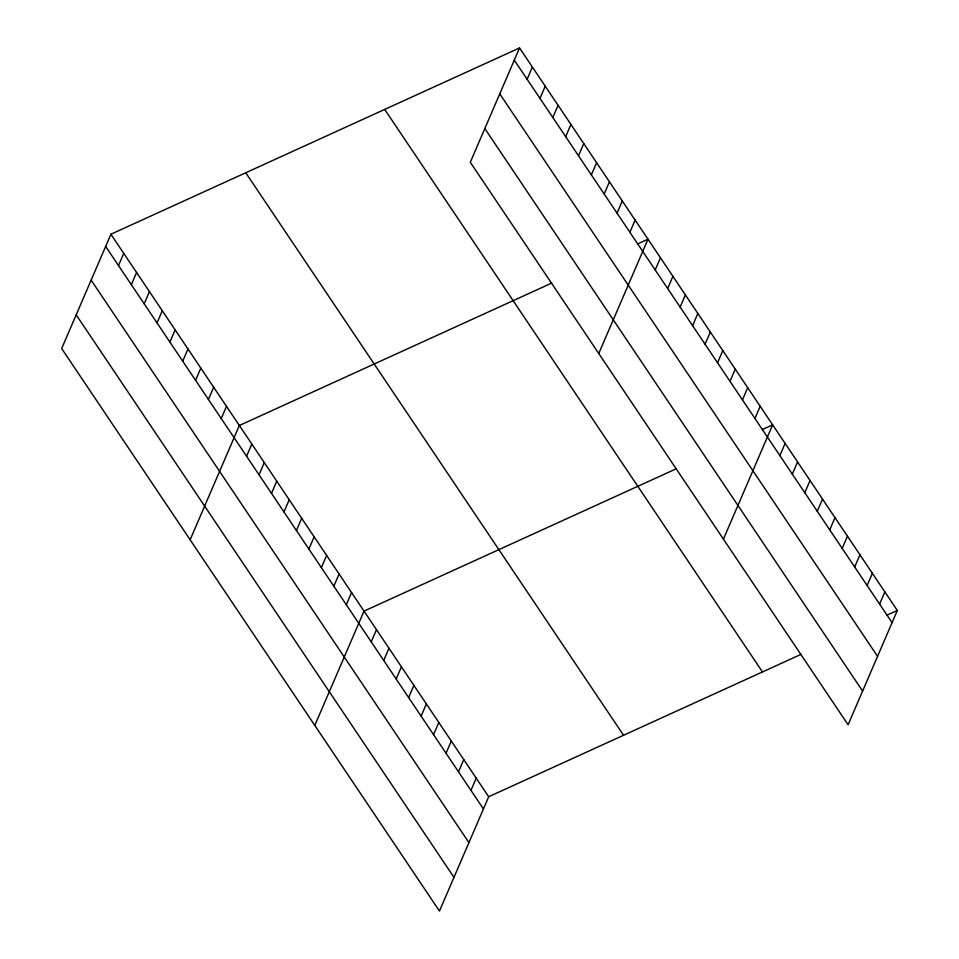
<?xml version="1.0" encoding="UTF-8"?>
<svg xmlns="http://www.w3.org/2000/svg" width="959" height="959" viewBox="0 0 959 959"><rect width="100%" height="100%" fill="white"/><g stroke="black" fill="none" stroke-linecap="round" stroke-linejoin="round"><path stroke-width="1.44" d="M519.538 47.95L470.306 162.263L848.092 724.764L897.324 610.463L519.538 47.95L110.908 234.236L61.676 348.537L439.462 911.05L488.694 796.737L801.005 654.374M118.496 265.559L123.759 253.356M131.347 284.679L136.598 272.488M144.186 303.811L149.448 291.608M157.036 322.931L162.287 310.728M169.875 342.063L175.137 329.86M182.725 361.183L187.976 348.98M195.564 380.303L200.827 368.112M208.415 399.435L213.665 387.232M221.253 418.556L226.516 406.364M190.122 539.797L239.354 425.484L551.665 283.109M246.571 456.244L251.821 444.053M259.038 474.813L264.288 462.61M271.505 493.37L276.755 481.178M283.972 511.938L289.222 499.735M296.439 530.495L301.689 518.304M308.906 549.063L314.156 536.86M527.126 79.273L532.377 67.07M321.373 567.62L326.623 555.429M539.977 98.405L545.227 86.202M333.84 586.189L339.09 573.985M552.816 117.525L558.066 105.322M346.307 604.745L351.557 592.554M565.666 136.646L570.917 124.454M314.792 725.424L364.024 611.111L676.335 468.747M578.505 155.778L583.755 143.574M371.241 641.871L376.491 629.679M591.355 174.898L596.606 162.706M383.708 660.439L388.958 648.236M604.194 194.03L609.444 181.826M396.175 678.996L401.425 666.805M617.045 213.15L622.295 200.958M408.642 697.565L413.892 685.361M421.109 716.133L426.359 703.93M629.883 232.282L635.134 220.079M433.564 734.69L438.826 722.487M598.752 353.511L647.984 239.199L637.711 243.886M446.031 753.259L451.293 741.055M655.201 269.97L660.451 257.767M458.498 771.815L463.76 759.612M667.668 288.527L672.918 276.324M470.965 790.384L476.227 778.181M680.135 307.096L685.385 294.892M692.602 325.652L697.852 313.449M705.069 344.221L710.319 332.018M717.536 362.778L722.786 350.586M729.991 381.346L735.253 369.143M742.458 399.903L747.72 387.712M754.925 418.472L760.187 406.268M723.422 539.138L772.654 424.837L762.381 429.512M779.859 455.597L785.121 443.394M792.326 474.154L797.588 461.962M804.793 492.722L810.055 480.519M817.26 511.279L822.522 499.088M829.727 529.847L834.989 517.644M842.194 548.404L847.456 536.213M854.661 566.973L859.923 554.77M867.128 585.529L872.39 573.338M879.595 604.098L884.857 591.895M887.039 615.139L897.324 610.463M514.288 60.153L892.062 622.655M499.771 93.85L877.557 656.352M484.822 128.566L862.597 691.067M384.691 109.422L762.477 671.935M245.756 172.764L623.542 735.265M110.908 234.236L488.694 796.737M105.658 246.427L483.432 808.94M91.141 280.124L468.927 842.637M76.193 314.84L453.979 877.353"/></g></svg>
